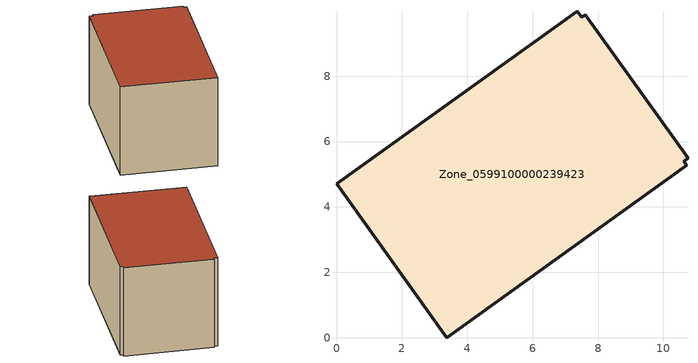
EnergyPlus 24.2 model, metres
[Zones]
Zone_0599100000239423
 floor ground (C_G): 7.37,9.98 7.5,9.8 7.61,9.87 10.75,5.5 10.62,5.4 10.72,5.27 3.37,0 0,4.71 z0
 wall outside (C_F): 3.37,0 10.72,5.27 10.62,5.4 10.75,5.5 7.61,9.87 7.5,9.8 7.37,9.98 0,4.71 3.37,0 z0:5.79
 roof outside (C_R): 7.5,9.8 7.37,9.98 0,4.71 3.37,0 10.72,5.27 10.62,5.4 10.75,5.5 7.61,9.87 z5.79
[BUILDING]
Pand.0599100000239423: North Axis=0; Terrain=City; Loads Convergence Tolerance Value=0.04; Temperature Convergence Tolerance Value=0.4; Solar Distribution=FullExterior; Maximum Number of Warmup Days=25; Minimum Number of Warmup Days=1
[Site:Location]
Rotterdam.The.Hague.AP_ZH_NLD Design_Conditions: Latitude=51.96; Longitude=4.45; Time Zone=1; Elevation=-4.5
[SITE:GROUNDTEMPERATURE:BUILDINGSURFACE]
18, 18, 18, 18, 18, 18, 18, 18, 18, 18, 18, 18
[MATERIAL] Thermal Absorptance=0.9; Solar Absorptance=0.7; Visible Absorptance=0.7
Name | Roughness | Thickness | Conductivity | Density | Specific Heat
G.TC.1975-1991 | MediumSmooth | 0.15 | 0.288461 | 540 | 1210
F.TC.1975-1991 | Rough | 0.3 | 0.230769 | 1920 | 840
R.TC.1975-1991 | MediumRough | 0.2 | 0.153846 | 1500 | 1000
[CONSTRUCTION]
C_G: G.TC.1975-1991
C_F: F.TC.1975-1991
C_R: R.TC.1975-1991
[ZONE]
Zone_0599100000239423: Type=1; Multiplier=1; Ceiling Height=Autocalculate; Volume=Autocalculate; Floor Area=autocalculate; Part of Total Floor Area=Yes
[ZONEINFILTRATION:DESIGNFLOWRATE]
Infil_Zone_0599100000239423: Zone or ZoneList or Space or SpaceList=Zone_0599100000239423; Schedule=AlwaysOn; Design Flow Rate Calculation Method=Flow/Area; Flow Rate per Floor Area=0.003; Constant Term Coefficient=1; Temperature Term Coefficient=0; Velocity Term Coefficient=0; Velocity Squared Term Coefficient=0
[HVACTEMPLATE:ZONE:IDEALLOADSAIRSYSTEM]
Zone_0599100000239423: Maximum Heating Supply Air Temperature=50; Minimum Cooling Supply Air Temperature=13; Maximum Heating Supply Air Humidity Ratio=0.0156; Minimum Cooling Supply Air Humidity Ratio=0.0077; Heating Limit=NoLimit; Cooling Limit=NoLimit; Dehumidification Control Type=ConstantSensibleHeatRatio; Cooling Sensible Heat Ratio=0.7; Dehumidification Setpoint=60; Humidification Control Type=None; Humidification Setpoint=30; Outdoor Air Method=None; Outdoor Air Flow Rate per Person=0.00944; Outdoor Air Flow Rate per Zone Floor Area=0; Outdoor Air Flow Rate per Zone=0; Demand Controlled Ventilation Type=None; Outdoor Air Economizer Type=NoEconomizer; Heat Recovery Type=None; Sensible Heat Recovery Effectiveness=0.7; Latent Heat Recovery Effectiveness=0.65
[ZONECONTROL:THERMOSTAT]
ThermostatControl_Zone_0599100000239423: Zone or ZoneList=Zone_0599100000239423; Control Type Schedule=DualSetpointControlType; Control 1=Thermostat_Zone_0599100000239423; Temperature Difference Between Cutout And Setpoint=0
[THERMOSTATSETPOINT:DUALSETPOINT]
Thermostat_Zone_0599100000239423: Heating Setpoint Temperature Schedule=HeatingSetpoint_Zone_0599100000239423; Cooling Setpoint Temperature Schedule=CoolingSetpoint_Zone_0599100000239423
[SCHEDULE:COMPACT]
HeatingSetpoint_Zone_0599100000239423: Through: 12/31, For: AllDays, Until: 24:00, 21
CoolingSetpoint_Zone_0599100000239423: Through: 12/31, For: AllDays, Until: 24:00, 24
DualSetpointControlType: Through: 12/31, For: AllDays, Until: 24:00, 4
AlwaysOn: Through: 12/31, For: AllDays, Until: 24:00, 1
